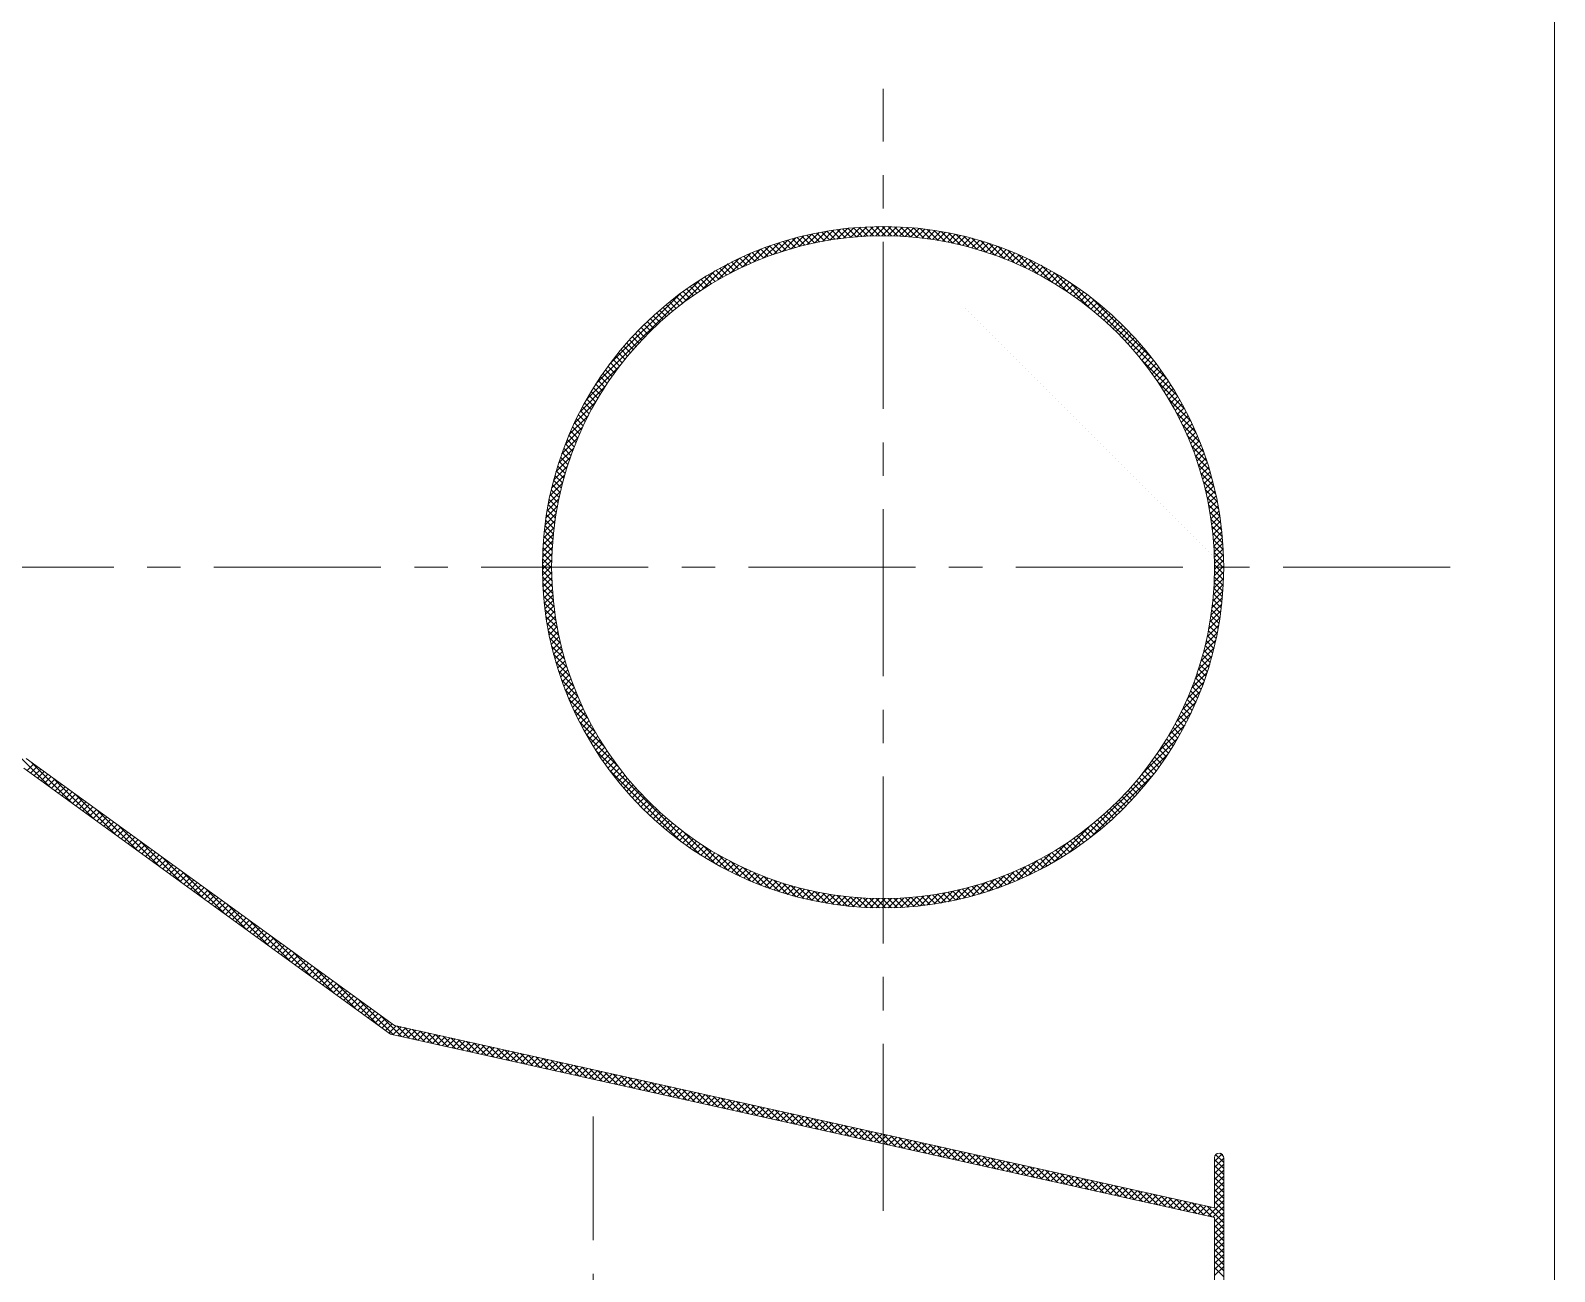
# Model space of a CAD drawing. Header units: millimetres. Extents: x 3341 to 3935, y 1079 to 1499.
# Drawn here: x 3705.61 to 3728.42, y 1172.04 to 1190.61 of the extents above; entities that cross this region are included whole.
import ezdxf

# ---------------------------------------------------------------- set-up
doc = ezdxf.new("R2010")
doc.units = ezdxf.units.MM
doc.linetypes.add('CENTERX2', pattern=[4, 2.5, -0.5, 0.5, -0.5])
for name, color, linetype, lineweight, true_color in [('1', 1, 'Continuous', 18, 0xff0000), ('2', 2, 'Continuous', 18, 0xffff00), ('3', 3, 'CENTERX2', 18, 0x00ff00)]:
    doc.layers.add(name, color=color, linetype=linetype, lineweight=lineweight, true_color=true_color)
pattern_1 = [(45, (3825.92234, 645.475625), (-0.0449012806, 0.0449012806), []), (135, (3825.92234, 645.475625), (-0.0449012806, -0.0449012806), [])]

msp = doc.modelspace()

# ---------------------------------------------------------------- hatches: boundary and pattern name
at = {"layer": '2'}
h = msp.add_hatch(dxfattribs=at)
h.set_pattern_fill('ANSI37', color=256, scale=0.02, style=0)
h.set_pattern_definition(pattern_1)
edge = h.paths.add_edge_path(flags=0)
edge.add_line((3718.37369, 1187.68093), (3718.37369, 1187.54254))
edge.add_arc((3718.37369, 1182.58314), 4.9594, 90, 180)
edge.add_line((3713.41429, 1182.58314), (3713.2759, 1182.58314))
edge.add_arc((3718.37369, 1182.58314), 5.09779, 90, 180, ccw=False)
edge = h.paths.add_edge_path(flags=0)
edge.add_arc((3718.37369, 1182.58314), 5.09779, 0, 90, ccw=False)
edge.add_line((3723.47149, 1182.58314), (3723.3331, 1182.58314))
edge.add_arc((3718.37369, 1182.58314), 4.9594, 360, 450)
edge.add_line((3718.37369, 1187.54254), (3718.37369, 1187.68093))
edge = h.paths.add_edge_path(flags=0)
edge.add_arc((3718.37369, 1182.58314), 5.09779, 90, 180, ccw=False)
edge.add_line((3718.37369, 1187.68093), (3718.37369, 1187.54254))
edge.add_arc((3718.37369, 1182.58314), 4.9594, 90, 180)
edge.add_arc((3718.37369, 1182.58314), 4.9594, 180, 270)
edge.add_line((3718.37369, 1177.62374), (3718.37369, 1177.48535))
edge.add_arc((3718.37369, 1182.58314), 5.09779, 180, 270, ccw=False)
edge = h.paths.add_edge_path(flags=0)
edge.add_arc((3718.37369, 1182.58314), 4.9594, 270, 360)
edge.add_arc((3718.37369, 1182.58314), 4.9594, 360, 450)
edge.add_line((3718.37369, 1187.54254), (3718.37369, 1187.68093))
edge.add_arc((3718.37369, 1182.58314), 5.09779, 0, 90, ccw=False)
edge.add_arc((3718.37369, 1182.58314), 5.09779, 270, 360, ccw=False)
edge.add_line((3718.37369, 1177.48535), (3718.37369, 1177.62374))
h = msp.add_hatch(dxfattribs=at)
h.set_pattern_fill('ANSI37', color=256, scale=0.02, style=0)
h.set_pattern_definition(pattern_1)
edge = h.paths.add_edge_path(flags=0)
edge.add_line((3718.37369, 1187.54254), (3718.37369, 1187.68093))
edge.add_arc((3718.37369, 1182.58314), 5.09779, 0, 90, ccw=False)
edge.add_line((3723.47149, 1182.58314), (3723.3331, 1182.58314))
edge.add_arc((3718.37369, 1182.58314), 4.9594, 360, 450)
edge = h.paths.add_edge_path(flags=0)
edge.add_line((3718.37369, 1187.68093), (3718.37369, 1187.54254))
edge.add_arc((3718.37369, 1182.58314), 4.9594, 90, 180)
edge.add_line((3713.41429, 1182.58314), (3713.2759, 1182.58314))
edge.add_arc((3718.37369, 1182.58314), 5.09779, 90, 180, ccw=False)

# ---------------------------------------------------------------- linework, layer by layer
at = {"layer": '1'}
for p, q in [((3728.42236, 1191.48875), (3728.42236, 1126.23798)), ((3718.37369, 1187.57612), (3718.37369, 1187.57612)), ((3705.54805, 1179.72329), (3711.06265, 1175.72712)), ((3705.51477, 1179.5765), (3711.00463, 1175.59826)), ((3711.00463, 1175.59826), (3723.3331, 1172.85344)), ((3711.06265, 1175.72712), (3723.3331, 1172.99522)), ((3723.3331, 1173.74792), (3723.3331, 1172.99522)), ((3723.47149, 1173.74792), (3723.47149, 1143.95055)), ((3723.3331, 1172.85344), (3723.3331, 1144.87329))]:
    msp.add_line(p, q, dxfattribs=at)
for radius in [5.09779, 4.9594]:
    msp.add_circle((3718.37369, 1182.58314), radius, dxfattribs=at)
msp.add_arc((3723.40229, 1173.74792), 0.06919, 0, 180, dxfattribs=at)
at = {"layer": '2'}
for p, q in [((3705.91381, 1179.28734), (3705.31339, 1179.88775)), ((3705.56529, 1179.53989), (3705.66438, 1179.63899)), ((3706.23995, 1179.051), (3705.61926, 1179.67168)), ((3705.61736, 1179.50216), (3705.71645, 1179.60126)), ((3705.66943, 1179.46443), (3705.76852, 1179.56352)), ((3705.7215, 1179.42669), (3705.82059, 1179.52579)), ((3705.77357, 1179.38896), (3705.87266, 1179.48806)), ((3705.82564, 1179.35123), (3705.92473, 1179.45033)), ((3705.87771, 1179.3135), (3705.9768, 1179.41259)), ((3706.56609, 1178.81466), (3705.9454, 1179.43534)), ((3705.92978, 1179.27576), (3706.02887, 1179.37486)), ((3705.98185, 1179.23803), (3706.08094, 1179.33713)), ((3706.03392, 1179.2003), (3706.13301, 1179.29939)), ((3706.08599, 1179.16257), (3706.18508, 1179.26166)), ((3706.13806, 1179.12483), (3706.23715, 1179.22393)), ((3706.19013, 1179.0871), (3706.28922, 1179.1862)), ((3706.89223, 1178.57832), (3706.27155, 1179.19901)), ((3706.2422, 1179.04937), (3706.34129, 1179.14846)), ((3706.29427, 1179.01164), (3706.39336, 1179.11073)), ((3706.34634, 1178.9739), (3706.44543, 1179.073)), ((3706.3984, 1178.93617), (3706.4975, 1179.03527)), ((3706.45047, 1178.89844), (3706.54957, 1178.99753)), ((3706.50254, 1178.86071), (3706.60164, 1178.9598)), ((3706.55461, 1178.82297), (3706.65371, 1178.92207)), ((3707.21838, 1178.34198), (3706.59769, 1178.96267)), ((3706.60668, 1178.78524), (3706.70578, 1178.88434)), ((3706.65875, 1178.74751), (3706.75785, 1178.8466)), ((3706.71082, 1178.70978), (3706.80992, 1178.80887)), ((3706.76289, 1178.67204), (3706.86199, 1178.77114)), ((3706.81496, 1178.63431), (3706.91406, 1178.73341)), ((3706.86703, 1178.59658), (3706.96613, 1178.69567)), ((3707.54452, 1178.10564), (3706.92383, 1178.72633)), ((3706.9191, 1178.55884), (3707.0182, 1178.65794)), ((3706.97117, 1178.52111), (3707.07027, 1178.62021)), ((3707.02324, 1178.48338), (3707.12234, 1178.58248)), ((3707.07531, 1178.44565), (3707.17441, 1178.54474)), ((3707.12738, 1178.40791), (3707.22648, 1178.50701)), ((3707.17945, 1178.37018), (3707.27855, 1178.46928)), ((3707.87066, 1177.8693), (3707.24997, 1178.48999)), ((3707.23152, 1178.33245), (3707.33062, 1178.43154)), ((3707.28359, 1178.29472), (3707.38269, 1178.39381)), ((3707.33566, 1178.25698), (3707.43476, 1178.35608)), ((3707.38773, 1178.21925), (3707.48683, 1178.31835)), ((3707.4398, 1178.18152), (3707.5389, 1178.28061)), ((3707.49187, 1178.14379), (3707.59097, 1178.24288)), ((3708.1968, 1177.63296), (3707.57612, 1178.25365)), ((3707.54394, 1178.10605), (3707.64304, 1178.20515)), ((3707.59601, 1178.06832), (3707.69511, 1178.16742)), ((3707.64808, 1178.03059), (3707.74718, 1178.12968)), ((3707.70015, 1177.99286), (3707.79925, 1178.09195)), ((3707.75222, 1177.95512), (3707.85132, 1178.05422)), ((3707.80429, 1177.91739), (3707.90339, 1178.01649)), ((3708.52295, 1177.39662), (3707.90226, 1178.01731)), ((3707.85636, 1177.87966), (3707.95546, 1177.97875)), ((3707.90843, 1177.84193), (3708.00753, 1177.94102)), ((3707.9605, 1177.80419), (3708.0596, 1177.90329)), ((3708.01257, 1177.76646), (3708.11167, 1177.86556)), ((3708.06464, 1177.72873), (3708.16374, 1177.82782)), ((3708.11671, 1177.69099), (3708.21581, 1177.79009)), ((3708.84909, 1177.16028), (3708.2284, 1177.78097)), ((3708.16878, 1177.65326), (3708.26788, 1177.75236)), ((3708.22085, 1177.61553), (3708.31995, 1177.71463)), ((3708.27292, 1177.5778), (3708.37202, 1177.67689)), ((3708.32499, 1177.54006), (3708.42409, 1177.63916)), ((3708.37706, 1177.50233), (3708.47616, 1177.60143)), ((3708.42913, 1177.4646), (3708.52823, 1177.56369)), ((3708.4812, 1177.42687), (3708.5803, 1177.52596)), ((3708.53327, 1177.38913), (3708.63237, 1177.48823)), ((3709.17523, 1176.92394), (3708.55454, 1177.54463)), ((3708.58534, 1177.3514), (3708.68444, 1177.4505)), ((3708.63741, 1177.31367), (3708.73651, 1177.41276)), ((3708.68948, 1177.27594), (3708.78858, 1177.37503)), ((3708.74155, 1177.2382), (3708.84065, 1177.3373)), ((3708.79362, 1177.20047), (3708.89272, 1177.29957)), ((3708.84569, 1177.16274), (3708.94479, 1177.26183)), ((3709.50137, 1176.6876), (3708.88069, 1177.30829)), ((3708.89776, 1177.12501), (3708.99686, 1177.2241)), ((3708.94983, 1177.08727), (3709.04893, 1177.18637)), ((3709.0019, 1177.04954), (3709.101, 1177.14864)), ((3709.05397, 1177.01181), (3709.15307, 1177.1109)), ((3709.10604, 1176.97408), (3709.20514, 1177.07317)), ((3709.15811, 1176.93634), (3709.25721, 1177.03544)), ((3709.82752, 1176.45126), (3709.20683, 1177.07195)), ((3709.21018, 1176.89861), (3709.30928, 1176.99771)), ((3709.26225, 1176.86088), (3709.36135, 1176.95997)), ((3709.31432, 1176.82314), (3709.41342, 1176.92224)), ((3709.36639, 1176.78541), (3709.46549, 1176.88451)), ((3709.41846, 1176.74768), (3709.51756, 1176.84678)), ((3709.47053, 1176.70995), (3709.56963, 1176.80904)), ((3709.5226, 1176.67221), (3709.6217, 1176.77131)), ((3710.15366, 1176.21492), (3709.53297, 1176.83561)), ((3709.57467, 1176.63448), (3709.67377, 1176.73358)), ((3709.62674, 1176.59675), (3709.72584, 1176.69584)), ((3709.67881, 1176.55902), (3709.77791, 1176.65811)), ((3709.73088, 1176.52128), (3709.82998, 1176.62038)), ((3709.78295, 1176.48355), (3709.88205, 1176.58265)), ((3709.83502, 1176.44582), (3709.93412, 1176.54491)), ((3710.4798, 1175.97858), (3709.85911, 1176.59927)), ((3709.88709, 1176.40809), (3709.98619, 1176.50718)), ((3709.93916, 1176.37035), (3710.03826, 1176.46945)), ((3709.99123, 1176.33262), (3710.09033, 1176.43172)), ((3710.0433, 1176.29489), (3710.1424, 1176.39398)), ((3710.09537, 1176.25716), (3710.19447, 1176.35625)), ((3710.14744, 1176.21942), (3710.24654, 1176.31852)), ((3710.80594, 1175.74224), (3710.18526, 1176.36293)), ((3710.19951, 1176.18169), (3710.29861, 1176.28079)), ((3710.25158, 1176.14396), (3710.35068, 1176.24305)), ((3710.30365, 1176.10623), (3710.40275, 1176.20532)), ((3710.35572, 1176.06849), (3710.45482, 1176.16759)), ((3710.40779, 1176.03076), (3710.50689, 1176.12986)), ((3710.45986, 1175.99303), (3710.55896, 1176.09212)), ((3711.04977, 1175.58821), (3710.5114, 1176.12659)), ((3710.51193, 1175.95529), (3710.61103, 1176.05439)), ((3710.564, 1175.91756), (3710.6631, 1176.01666)), ((3710.61607, 1175.87983), (3710.71517, 1175.97892)), ((3710.66814, 1175.8421), (3710.76724, 1175.94119)), ((3710.72021, 1175.80436), (3710.81931, 1175.90346)), ((3710.77228, 1175.76663), (3710.87138, 1175.86573)), ((3710.82435, 1175.7289), (3710.92345, 1175.82799)), ((3711.1653, 1175.56249), (3710.83754, 1175.89025)), ((3710.87642, 1175.69117), (3710.97552, 1175.79026)), ((3710.92849, 1175.65343), (3711.02759, 1175.75253)), ((3710.98056, 1175.6157), (3711.08664, 1175.72178)), ((3711.04413, 1175.58947), (3711.16009, 1175.70543)), ((3711.28082, 1175.53677), (3711.09844, 1175.71915)), ((3711.11758, 1175.57311), (3711.23354, 1175.68907)), ((3711.19103, 1175.55676), (3711.30699, 1175.67272)), ((3711.39634, 1175.51105), (3711.21396, 1175.69343)), ((3711.26448, 1175.54041), (3711.38044, 1175.65637)), ((3711.51186, 1175.48533), (3711.32948, 1175.66771)), ((3711.33793, 1175.52406), (3711.45389, 1175.64002)), ((3711.41138, 1175.5077), (3711.52734, 1175.62366)), ((3711.62739, 1175.45961), (3711.445, 1175.64199)), ((3711.48483, 1175.49135), (3711.60079, 1175.60731)), ((3711.55828, 1175.475), (3711.67424, 1175.59096)), ((3711.74291, 1175.43389), (3711.56053, 1175.61627)), ((3711.63173, 1175.45864), (3711.74769, 1175.5746)), ((3711.85843, 1175.40817), (3711.67605, 1175.59055)), ((3711.70518, 1175.44229), (3711.82114, 1175.55825)), ((3711.77863, 1175.42594), (3711.89459, 1175.5419)), ((3711.97396, 1175.38245), (3711.79157, 1175.56483)), ((3711.85207, 1175.40958), (3711.96804, 1175.52555)), ((3712.08948, 1175.35673), (3711.90709, 1175.53911)), ((3711.92552, 1175.39323), (3712.04148, 1175.50919)), ((3712.205, 1175.33101), (3712.02262, 1175.51339)), ((3711.99897, 1175.37688), (3712.11493, 1175.49284)), ((3712.07242, 1175.36053), (3712.18838, 1175.47649)), ((3712.32052, 1175.30529), (3712.13814, 1175.48767)), ((3712.14587, 1175.34417), (3712.26183, 1175.46013)), ((3712.21932, 1175.32782), (3712.33528, 1175.44378)), ((3712.43605, 1175.27957), (3712.25366, 1175.46195)), ((3712.29277, 1175.31147), (3712.40873, 1175.42743)), ((3712.36622, 1175.29511), (3712.48218, 1175.41107)), ((3712.55157, 1175.25385), (3712.36918, 1175.43623)), ((3712.43967, 1175.27876), (3712.55563, 1175.39472)), ((3712.66709, 1175.22813), (3712.48471, 1175.41051)), ((3712.51312, 1175.26241), (3712.62908, 1175.37837)), ((3712.58657, 1175.24606), (3712.70253, 1175.36202)), ((3712.78261, 1175.20241), (3712.60023, 1175.38479)), ((3712.66002, 1175.2297), (3712.77598, 1175.34566)), ((3712.89814, 1175.17669), (3712.71575, 1175.35907)), ((3712.73347, 1175.21335), (3712.84943, 1175.32931)), ((3712.80692, 1175.197), (3712.92288, 1175.31296)), ((3713.01366, 1175.15097), (3712.83128, 1175.33335)), ((3712.88037, 1175.18064), (3712.99633, 1175.2966)), ((3713.12918, 1175.12525), (3712.9468, 1175.30763)), ((3712.95382, 1175.16429), (3713.06978, 1175.28025)), ((3713.2447, 1175.09953), (3713.06232, 1175.28191)), ((3713.02727, 1175.14794), (3713.14323, 1175.2639)), ((3713.10072, 1175.13159), (3713.21668, 1175.24755)), ((3713.17417, 1175.11523), (3713.29013, 1175.23119)), ((3713.36023, 1175.07381), (3713.17784, 1175.25619)), ((3713.24762, 1175.09888), (3713.36358, 1175.21484)), ((3713.47575, 1175.04809), (3713.29337, 1175.23047)), ((3713.32107, 1175.08253), (3713.43703, 1175.19849)), ((3713.39452, 1175.06617), (3713.51048, 1175.18213)), ((3713.59127, 1175.02237), (3713.40889, 1175.20475)), ((3713.46797, 1175.04982), (3713.58393, 1175.16578)), ((3713.7068, 1174.99665), (3713.52441, 1175.17903)), ((3713.54142, 1175.03347), (3713.65738, 1175.14943)), ((3713.61487, 1175.01711), (3713.73083, 1175.13308)), ((3713.82232, 1174.97093), (3713.63993, 1175.15331)), ((3713.68832, 1175.00076), (3713.80428, 1175.11672)), ((3713.93784, 1174.94521), (3713.75546, 1175.12759)), ((3713.76177, 1174.98441), (3713.87773, 1175.10037)), ((3713.83522, 1174.96806), (3713.95118, 1175.08402)), ((3714.05336, 1174.91949), (3713.87098, 1175.10187)), ((3713.90867, 1174.9517), (3714.02463, 1175.06766)), ((3713.98211, 1174.93535), (3714.09808, 1175.05131)), ((3714.16889, 1174.89377), (3713.9865, 1175.07615)), ((3714.28441, 1174.86805), (3714.10202, 1175.05043)), ((3714.05556, 1174.919), (3714.17152, 1175.03496)), ((3714.12901, 1174.90264), (3714.24497, 1175.01861)), ((3714.20246, 1174.88629), (3714.31842, 1175.00225)), ((3714.39993, 1174.84233), (3714.21755, 1175.02471)), ((3714.27591, 1174.86994), (3714.39187, 1174.9859)), ((3714.51545, 1174.81661), (3714.33307, 1174.99899)), ((3714.34936, 1174.85359), (3714.46532, 1174.96955)), ((3714.42281, 1174.83723), (3714.53877, 1174.95319)), ((3714.63098, 1174.79089), (3714.44859, 1174.97327)), ((3714.49626, 1174.82088), (3714.61222, 1174.93684)), ((3714.7465, 1174.76517), (3714.56411, 1174.94755)), ((3714.56971, 1174.80453), (3714.68567, 1174.92049)), ((3714.64316, 1174.78817), (3714.75912, 1174.90413)), ((3714.86202, 1174.73945), (3714.67964, 1174.92183)), ((3714.71661, 1174.77182), (3714.83257, 1174.88778)), ((3714.79006, 1174.75547), (3714.90602, 1174.87143)), ((3714.97754, 1174.71373), (3714.79516, 1174.89611)), ((3714.86351, 1174.73912), (3714.97947, 1174.85508)), ((3715.09307, 1174.68801), (3714.91068, 1174.87039)), ((3714.93696, 1174.72276), (3715.05292, 1174.83872)), ((3715.01041, 1174.70641), (3715.12637, 1174.82237)), ((3715.20859, 1174.66229), (3715.02621, 1174.84467)), ((3715.32411, 1174.63657), (3715.14173, 1174.81895)), ((3715.08386, 1174.69006), (3715.19982, 1174.80602)), ((3715.15731, 1174.6737), (3715.27327, 1174.78966)), ((3715.23076, 1174.65735), (3715.34672, 1174.77331)), ((3715.43963, 1174.61085), (3715.25725, 1174.79323)), ((3715.30421, 1174.641), (3715.42017, 1174.75696)), ((3715.55516, 1174.58513), (3715.37277, 1174.76751)), ((3715.37766, 1174.62465), (3715.49362, 1174.74061)), ((3715.45111, 1174.60829), (3715.56707, 1174.72425)), ((3715.67068, 1174.55941), (3715.4883, 1174.74179)), ((3715.52456, 1174.59194), (3715.64052, 1174.7079)), ((3715.59801, 1174.57559), (3715.71397, 1174.69155)), ((3715.7862, 1174.53369), (3715.60382, 1174.71607)), ((3715.67146, 1174.55923), (3715.78742, 1174.67519)), ((3715.90173, 1174.50797), (3715.71934, 1174.69035)), ((3715.74491, 1174.54288), (3715.86087, 1174.65884)), ((3715.81836, 1174.52653), (3715.93432, 1174.64249)), ((3716.01725, 1174.48225), (3715.83486, 1174.66463)), ((3715.89181, 1174.51017), (3716.00777, 1174.62614)), ((3716.13277, 1174.45653), (3715.95039, 1174.63891)), ((3715.96526, 1174.49382), (3716.08122, 1174.60978)), ((3716.03871, 1174.47747), (3716.15467, 1174.59343)), ((3716.24829, 1174.43081), (3716.06591, 1174.61319)), ((3716.11215, 1174.46112), (3716.22812, 1174.57708)), ((3716.36382, 1174.40509), (3716.18143, 1174.58747)), ((3716.1856, 1174.44476), (3716.30156, 1174.56072)), ((3716.25905, 1174.42841), (3716.37501, 1174.54437)), ((3716.47934, 1174.37937), (3716.29695, 1174.56175)), ((3716.3325, 1174.41206), (3716.44846, 1174.52802)), ((3716.40595, 1174.3957), (3716.52191, 1174.51166)), ((3716.59486, 1174.35365), (3716.41248, 1174.53603)), ((3716.4794, 1174.37935), (3716.59536, 1174.49531)), ((3716.71038, 1174.32793), (3716.528, 1174.51031)), ((3716.55285, 1174.363), (3716.66881, 1174.47896)), ((3716.6263, 1174.34665), (3716.74226, 1174.46261)), ((3716.82591, 1174.30221), (3716.64352, 1174.48459)), ((3716.69975, 1174.33029), (3716.81571, 1174.44625)), ((3716.94143, 1174.27649), (3716.75904, 1174.45887)), ((3716.7732, 1174.31394), (3716.88916, 1174.4299)), ((3716.84665, 1174.29759), (3716.96261, 1174.41355)), ((3717.05695, 1174.25077), (3716.87457, 1174.43315)), ((3716.9201, 1174.28123), (3717.03606, 1174.39719)), ((3717.17247, 1174.22505), (3716.99009, 1174.40743)), ((3716.99355, 1174.26488), (3717.10951, 1174.38084)), ((3717.067, 1174.24853), (3717.18296, 1174.36449)), ((3717.288, 1174.19933), (3717.10561, 1174.38171)), ((3717.14045, 1174.23218), (3717.25641, 1174.34814)), ((3717.2139, 1174.21582), (3717.32986, 1174.33178)), ((3717.40352, 1174.17361), (3717.22114, 1174.35599)), ((3717.28735, 1174.19947), (3717.40331, 1174.31543)), ((3717.51904, 1174.14789), (3717.33666, 1174.33027)), ((3717.3608, 1174.18312), (3717.47676, 1174.29908)), ((3717.43425, 1174.16676), (3717.55021, 1174.28272)), ((3717.63456, 1174.12217), (3717.45218, 1174.30455)), ((3717.5077, 1174.15041), (3717.62366, 1174.26637)), ((3717.75009, 1174.09645), (3717.5677, 1174.27883)), ((3717.58115, 1174.13406), (3717.69711, 1174.25002)), ((3717.6546, 1174.11771), (3717.77056, 1174.23367)), ((3717.86561, 1174.07073), (3717.68323, 1174.25311)), ((3717.72805, 1174.10135), (3717.84401, 1174.21731)), ((3717.98113, 1174.045), (3717.79875, 1174.22739)), ((3717.8015, 1174.085), (3717.91746, 1174.20096)), ((3717.87495, 1174.06865), (3717.99091, 1174.18461)), ((3718.09666, 1174.01928), (3717.91427, 1174.20167)), ((3717.9484, 1174.05229), (3718.06436, 1174.16825)), ((3718.02185, 1174.03594), (3718.13781, 1174.1519)), ((3718.21218, 1173.99356), (3718.02979, 1174.17595)), ((3718.0953, 1174.01959), (3718.21126, 1174.13555)), ((3718.3277, 1173.96784), (3718.14532, 1174.15023)), ((3718.16875, 1174.00323), (3718.28471, 1174.1192)), ((3718.24219, 1173.98688), (3718.35816, 1174.10284)), ((3718.44322, 1173.94212), (3718.26084, 1174.12451)), ((3718.31564, 1173.97053), (3718.4316, 1174.08649)), ((3718.55875, 1173.9164), (3718.37636, 1174.09879)), ((3718.38909, 1173.95418), (3718.50505, 1174.07014)), ((3718.46254, 1173.93782), (3718.5785, 1174.05378)), ((3718.67427, 1173.89068), (3718.49188, 1174.07307)), ((3718.53599, 1173.92147), (3718.65195, 1174.03743)), ((3718.78979, 1173.86496), (3718.60741, 1174.04735)), ((3718.60944, 1173.90512), (3718.7254, 1174.02108)), ((3718.68289, 1173.88876), (3718.79885, 1174.00472)), ((3718.90531, 1173.83924), (3718.72293, 1174.02163)), ((3718.75634, 1173.87241), (3718.8723, 1173.98837)), ((3718.82979, 1173.85606), (3718.94575, 1173.97202)), ((3719.02084, 1173.81352), (3718.83845, 1173.99591)), ((3718.90324, 1173.83971), (3719.0192, 1173.95567)), ((3719.13636, 1173.7878), (3718.95398, 1173.97019)), ((3718.97669, 1173.82335), (3719.09265, 1173.93931)), ((3719.05014, 1173.807), (3719.1661, 1173.92296)), ((3719.25188, 1173.76208), (3719.0695, 1173.94447)), ((3719.12359, 1173.79065), (3719.23955, 1173.90661)), ((3719.3674, 1173.73636), (3719.18502, 1173.91875)), ((3719.19704, 1173.77429), (3719.313, 1173.89025)), ((3719.27049, 1173.75794), (3719.38645, 1173.8739)), ((3719.48293, 1173.71064), (3719.30054, 1173.89303)), ((3719.34394, 1173.74159), (3719.4599, 1173.85755)), ((3719.59845, 1173.68492), (3719.41607, 1173.86731)), ((3719.41739, 1173.72524), (3719.53335, 1173.8412)), ((3719.49084, 1173.70888), (3719.6068, 1173.82484)), ((3719.71397, 1173.6592), (3719.53159, 1173.84159)), ((3719.56429, 1173.69253), (3719.68025, 1173.80849)), ((3719.63774, 1173.67618), (3719.7537, 1173.79214)), ((3719.8295, 1173.63348), (3719.64711, 1173.81587)), ((3719.71119, 1173.65982), (3719.82715, 1173.77578)), ((3719.94502, 1173.60776), (3719.76263, 1173.79015)), ((3719.78464, 1173.64347), (3719.9006, 1173.75943)), ((3719.85809, 1173.62712), (3719.97405, 1173.74308)), ((3720.06054, 1173.58204), (3719.87816, 1173.76443)), ((3719.93154, 1173.61077), (3720.0475, 1173.72673)), ((3720.17606, 1173.55632), (3719.99368, 1173.73871)), ((3720.00499, 1173.59441), (3720.12095, 1173.71037)), ((3720.07844, 1173.57806), (3720.1944, 1173.69402)), ((3720.29159, 1173.5306), (3720.1092, 1173.71299)), ((3720.15189, 1173.56171), (3720.26785, 1173.67767)), ((3720.40711, 1173.50488), (3720.22472, 1173.68727)), ((3723.3331, 1173.68963), (3723.44546, 1173.80199)), ((3723.3331, 1173.59983), (3723.47149, 1173.73822)), ((3723.47149, 1173.5836), (3723.3331, 1173.72199)), ((3723.47149, 1173.6734), (3723.35077, 1173.79411)), ((3723.46922, 1173.76546), (3723.41984, 1173.81485)), ((3720.22534, 1173.54535), (3720.3413, 1173.66131)), ((3720.29879, 1173.529), (3720.41475, 1173.64496)), ((3720.52263, 1173.47916), (3720.34025, 1173.66155)), ((3720.37223, 1173.51265), (3720.4882, 1173.62861)), ((3720.44568, 1173.49629), (3720.56164, 1173.61226)), ((3720.63815, 1173.45344), (3720.45577, 1173.63583)), ((3720.51913, 1173.47994), (3720.63509, 1173.5959)), ((3720.75368, 1173.42772), (3720.57129, 1173.61011)), ((3720.59258, 1173.46359), (3720.70854, 1173.57955)), ((3720.66603, 1173.44724), (3720.78199, 1173.5632)), ((3720.8692, 1173.402), (3720.68681, 1173.58439)), ((3720.73948, 1173.43088), (3720.85544, 1173.54684)), ((3720.98472, 1173.37628), (3720.80234, 1173.55867)), ((3720.81293, 1173.41453), (3720.92889, 1173.53049)), ((3720.88638, 1173.39818), (3721.00234, 1173.51414)), ((3721.10024, 1173.35056), (3720.91786, 1173.53295)), ((3720.95983, 1173.38182), (3721.07579, 1173.49778)), ((3721.03328, 1173.36547), (3721.14924, 1173.48143)), ((3721.21577, 1173.32484), (3721.03338, 1173.50723)), ((3721.10673, 1173.34912), (3721.22269, 1173.46508)), ((3721.33129, 1173.29912), (3721.14891, 1173.48151)), ((3721.18018, 1173.33277), (3721.29614, 1173.44873)), ((3721.44681, 1173.2734), (3721.26443, 1173.45579)), ((3723.3331, 1173.51002), (3723.47149, 1173.64841)), ((3723.47149, 1173.49379), (3723.3331, 1173.63218)), ((3723.3331, 1173.42022), (3723.47149, 1173.55861)), ((3723.47149, 1173.40399), (3723.3331, 1173.54238)), ((3723.3331, 1173.33042), (3723.47149, 1173.46881)), ((3723.47149, 1173.31419), (3723.3331, 1173.45258)), ((3721.25363, 1173.31641), (3721.36959, 1173.43237)), ((3721.32708, 1173.30006), (3721.44304, 1173.41602)), ((3721.56233, 1173.24768), (3721.37995, 1173.43007)), ((3721.40053, 1173.28371), (3721.51649, 1173.39967)), ((3721.47398, 1173.26735), (3721.58994, 1173.38331)), ((3721.67786, 1173.22196), (3721.49547, 1173.40435)), ((3721.54743, 1173.251), (3721.66339, 1173.36696)), ((3721.79338, 1173.19624), (3721.611, 1173.37863)), ((3721.62088, 1173.23465), (3721.73684, 1173.35061)), ((3721.69433, 1173.2183), (3721.81029, 1173.33426)), ((3721.9089, 1173.17052), (3721.72652, 1173.35291)), ((3721.76778, 1173.20194), (3721.88374, 1173.3179)), ((3721.84123, 1173.18559), (3721.95719, 1173.30155)), ((3722.02443, 1173.1448), (3721.84204, 1173.32719)), ((3721.91468, 1173.16924), (3722.03064, 1173.2852)), ((3722.13995, 1173.11908), (3721.95756, 1173.30147)), ((3721.98813, 1173.15288), (3722.10409, 1173.26884)), ((3722.06158, 1173.13653), (3722.17754, 1173.25249)), ((3722.25547, 1173.09336), (3722.07309, 1173.27575)), ((3722.13503, 1173.12018), (3722.25099, 1173.23614)), ((3722.37099, 1173.06764), (3722.18861, 1173.25003)), ((3722.20848, 1173.10382), (3722.32444, 1173.21979)), ((3722.48652, 1173.04192), (3722.30413, 1173.22431)), ((3723.3331, 1173.24062), (3723.47149, 1173.37901)), ((3723.47149, 1173.22439), (3723.3331, 1173.36278)), ((3723.3331, 1173.15081), (3723.47149, 1173.2892)), ((3723.47149, 1173.13458), (3723.3331, 1173.27297)), ((3722.28193, 1173.08747), (3722.39789, 1173.20343)), ((3722.35538, 1173.07112), (3722.47134, 1173.18708)), ((3722.60204, 1173.0162), (3722.41965, 1173.19859)), ((3722.42883, 1173.05477), (3722.54479, 1173.17073)), ((3722.50227, 1173.03841), (3722.61824, 1173.15437)), ((3722.71756, 1172.99048), (3722.53518, 1173.17287)), ((3722.57572, 1173.02206), (3722.69168, 1173.13802)), ((3722.64917, 1173.00571), (3722.76513, 1173.12167)), ((3722.83308, 1172.96476), (3722.6507, 1173.14715)), ((3722.72262, 1172.98935), (3722.83858, 1173.10531)), ((3722.94861, 1172.93904), (3722.76622, 1173.12143)), ((3722.79607, 1172.973), (3722.91203, 1173.08896)), ((3722.86952, 1172.95665), (3722.98548, 1173.07261)), ((3723.06413, 1172.91332), (3722.88174, 1173.09571)), ((3722.94297, 1172.9403), (3723.05893, 1173.05626)), ((3723.17965, 1172.8876), (3722.99727, 1173.06999)), ((3723.01642, 1172.92394), (3723.13238, 1173.0399)), ((3723.08987, 1172.90759), (3723.20583, 1173.02355)), ((3723.29517, 1172.86188), (3723.11279, 1173.04427)), ((3723.16332, 1172.89124), (3723.27928, 1173.0072)), ((3723.47149, 1172.77537), (3723.22831, 1173.01855)), ((3723.23677, 1172.87488), (3723.47149, 1173.1096)), ((3723.31022, 1172.85853), (3723.47149, 1173.0198)), ((3723.3331, 1173.06101), (3723.47149, 1173.1994)), ((3723.47149, 1173.04478), (3723.3331, 1173.18317)), ((3723.47149, 1172.95498), (3723.3331, 1173.09337)), ((3723.47149, 1172.86518), (3723.3331, 1173.00356)), ((3723.3331, 1172.7916), (3723.47149, 1172.92999)), ((3723.3331, 1172.7018), (3723.47149, 1172.84019)), ((3723.47149, 1172.68557), (3723.3331, 1172.82396)), ((3723.3331, 1172.612), (3723.47149, 1172.75039)), ((3723.47149, 1172.59577), (3723.3331, 1172.73416)), ((3723.3331, 1172.5222), (3723.47149, 1172.66059)), ((3723.47149, 1172.50597), (3723.3331, 1172.64435)), ((3723.3331, 1172.43239), (3723.47149, 1172.57078)), ((3723.47149, 1172.41616), (3723.3331, 1172.55455)), ((3723.3331, 1172.34259), (3723.47149, 1172.48098)), ((3723.47149, 1172.32636), (3723.3331, 1172.46475)), ((3723.3331, 1172.25279), (3723.47149, 1172.39118)), ((3723.47149, 1172.23656), (3723.3331, 1172.37495)), ((3723.3331, 1172.16299), (3723.47149, 1172.30138)), ((3723.47149, 1172.14675), (3723.3331, 1172.28514)), ((3723.3331, 1172.07318), (3723.47149, 1172.21157)), ((3723.47149, 1172.05695), (3723.3331, 1172.19534)), ((3723.3331, 1171.98338), (3723.47149, 1172.12177)), ((3723.47149, 1171.96715), (3723.3331, 1172.10554))]:
    msp.add_line(p, q, dxfattribs=at)
at = {"layer": '3'}
for p, q in [((3718.37369, 1172.95179), (3718.37369, 1189.74108)), ((3726.86006, 1182.58314), (3682.99261, 1182.58314)), ((3714.03369, 1144.5113), (3714.03369, 1174.36167))]:
    msp.add_line(p, q, dxfattribs=at)

doc.saveas('drawing.dxf')
